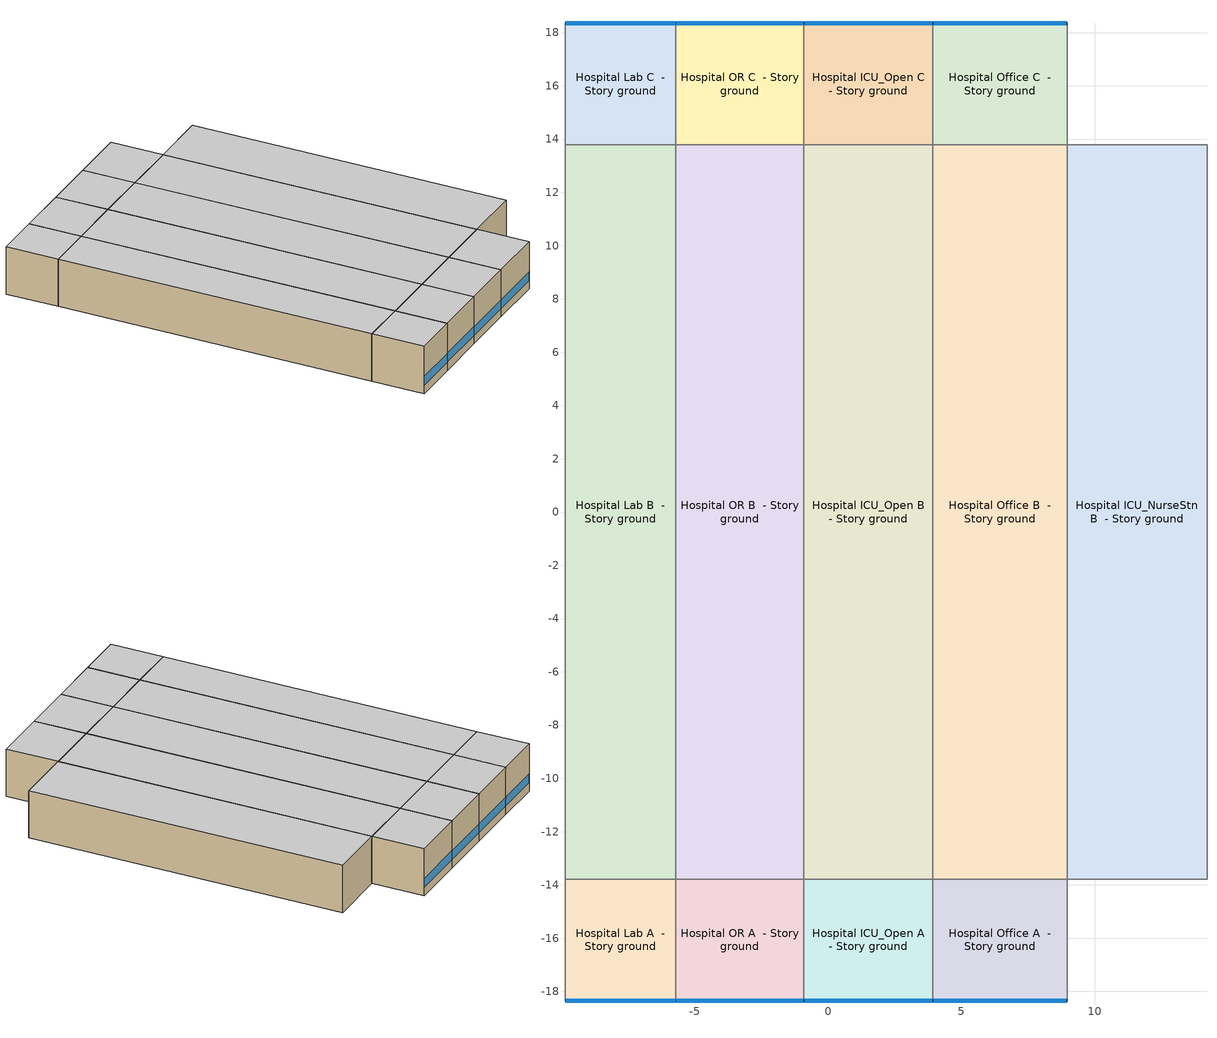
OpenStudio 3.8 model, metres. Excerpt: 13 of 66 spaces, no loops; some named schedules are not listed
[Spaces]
Hospital Lab A  - Story ground
 floor ground (Foundation F 1.26W/m*K Perim 4.16m Area 19.01m2): -9.88,-18.35 -9.88,-13.78 -5.72,-13.78 -5.72,-18.35 z0
 wall outside (Hospital Lab A  - Story ground Wall 3 c tbd): -9.88,-18.35 -5.72,-18.35 z0:4.27
 wall to Hospital Radiology A  - Story ground: -9.88,-13.78 -9.88,-18.35 z0:4.27
 wall to Hospital Lab B  - Story ground: -5.72,-13.78 -9.88,-13.78 z0:4.27
 wall to Hospital OR A  - Story ground: -5.72,-18.35 -5.72,-13.78 z0:4.27
 window (Window U-0.91 SHGC 0.68): -9.85,-18.35 -5.75,-18.35 z0.76:1.54
 ceiling adiabatic (Typical Interior Ceiling): -5.72,-18.35 -5.72,-13.78 -9.88,-13.78 -9.88,-18.35 z4.27
Hospital Lab B  - Story ground
 floor ground (Foundation F 1.26W/m*K Perim 0.0m Area 114.59m2): -9.88,-13.78 -9.88,13.78 -5.72,13.78 -5.72,-13.78 z0
 wall to Hospital Radiology B  - Story ground: -9.88,13.78 -9.88,-13.78 z0:4.27
 wall to Hospital Lab C  - Story ground: -5.72,13.78 -9.88,13.78 z0:4.27
 wall to Hospital OR B  - Story ground: -5.72,-13.78 -5.72,13.78 z0:4.27
 ceiling adiabatic (Typical Interior Ceiling): -5.72,-13.78 -5.72,13.78 -9.88,13.78 -9.88,-13.78 z4.27
Hospital Lab C  - Story ground
 floor ground (Foundation F 1.26W/m*K Perim 4.16m Area 19.01m2): -9.88,13.78 -9.88,18.35 -5.72,18.35 -5.72,13.78 z0
 wall outside (Hospital Lab C  - Story ground Wall 2 c tbd): -5.72,18.35 -9.88,18.35 z0:4.27
 wall to Hospital Radiology C  - Story ground: -9.88,18.35 -9.88,13.78 z0:4.27
 wall to Hospital OR C  - Story ground: -5.72,13.78 -5.72,18.35 z0:4.27
 window (Window U-0.91 SHGC 0.68): -5.75,18.35 -9.85,18.35 z0.76:1.54
 ceiling adiabatic (Typical Interior Ceiling): -5.72,13.78 -5.72,18.35 -9.88,18.35 -9.88,13.78 z4.27
Hospital OR A  - Story ground
 floor ground (Foundation F 1.26W/m*K Perim 4.81m Area 21.99m2): -5.72,-18.35 -5.72,-13.78 -0.91,-13.78 -0.91,-18.35 z0
 wall outside (Hospital OR A  - Story ground Wall 3 c tbd): -5.72,-18.35 -0.91,-18.35 z0:4.27
 wall to Hospital OR B  - Story ground: -0.91,-13.78 -5.72,-13.78 z0:4.27
 wall to Hospital ICU_Open A  - Story ground: -0.91,-18.35 -0.91,-13.78 z0:4.27
 window (Window U-0.91 SHGC 0.68): -5.7,-18.35 -0.94,-18.35 z0.76:1.54
 ceiling adiabatic (Typical Interior Ceiling): -0.91,-18.35 -0.91,-13.78 -5.72,-13.78 -5.72,-18.35 z4.27
Hospital OR B  - Story ground
 floor ground (Foundation F 1.26W/m*K Perim 0.0m Area 132.55m2): -5.72,-13.78 -5.72,13.78 -0.91,13.78 -0.91,-13.78 z0
 wall to Hospital OR C  - Story ground: -0.91,13.78 -5.72,13.78 z0:4.27
 wall to Hospital ICU_Open B  - Story ground: -0.91,-13.78 -0.91,13.78 z0:4.27
 ceiling adiabatic (Typical Interior Ceiling): -0.91,-13.78 -0.91,13.78 -5.72,13.78 -5.72,-13.78 z4.27
Hospital OR C  - Story ground
 floor ground (Foundation F 1.26W/m*K Perim 4.81m Area 21.99m2): -5.72,13.78 -5.72,18.35 -0.91,18.35 -0.91,13.78 z0
 wall outside (Hospital OR C  - Story ground Wall 2 c tbd): -0.91,18.35 -5.72,18.35 z0:4.27
 wall to Hospital ICU_Open C  - Story ground: -0.91,13.78 -0.91,18.35 z0:4.27
 window (Window U-0.91 SHGC 0.68): -0.94,18.35 -5.7,18.35 z0.76:1.54
 ceiling adiabatic (Typical Interior Ceiling): -0.91,13.78 -0.91,18.35 -5.72,18.35 -5.72,13.78 z4.27
Hospital ICU_Open A  - Story ground
 floor ground (Foundation F 1.26W/m*K Perim 4.84m Area 22.15m2): -0.91,-18.35 -0.91,-13.78 3.93,-13.78 3.93,-18.35 z0
 wall outside (Hospital ICU_Open A  - Story ground Wall 3 c tbd): -0.91,-18.35 3.93,-18.35 z0:4.27
 wall to Hospital ICU_Open B  - Story ground: 3.93,-13.78 -0.91,-13.78 z0:4.27
 wall to Hospital Office A  - Story ground: 3.93,-18.35 3.93,-13.78 z0:4.27
 window (Window U-0.91 SHGC 0.68): -0.89,-18.35 3.91,-18.35 z0.76:1.54
 ceiling adiabatic (Typical Interior Ceiling): 3.93,-18.35 3.93,-13.78 -0.91,-13.78 -0.91,-18.35 z4.27
Hospital ICU_Open B  - Story ground
 floor ground (Foundation F 1.26W/m*K Perim 0.0m Area 133.52m2): -0.91,-13.78 -0.91,13.78 3.93,13.78 3.93,-13.78 z0
 wall to Hospital ICU_Open C  - Story ground: 3.93,13.78 -0.91,13.78 z0:4.27
 wall to Hospital Office B  - Story ground: 3.93,-13.78 3.93,13.78 z0:4.27
 ceiling adiabatic (Typical Interior Ceiling): 3.93,-13.78 3.93,13.78 -0.91,13.78 -0.91,-13.78 z4.27
Hospital ICU_Open C  - Story ground
 floor ground (Foundation F 1.26W/m*K Perim 4.84m Area 22.15m2): -0.91,13.78 -0.91,18.35 3.93,18.35 3.93,13.78 z0
 wall outside (Hospital ICU_Open C  - Story ground Wall 2 c tbd): 3.93,18.35 -0.91,18.35 z0:4.27
 wall to Hospital Office C  - Story ground: 3.93,13.78 3.93,18.35 z0:4.27
 window (Window U-0.91 SHGC 0.68): 3.91,18.35 -0.89,18.35 z0.76:1.54
 ceiling adiabatic (Typical Interior Ceiling): 3.93,13.78 3.93,18.35 -0.91,18.35 -0.91,13.78 z4.27
Hospital Office A  - Story ground
 floor ground (Foundation F 1.26W/m*K Perim 5.04m Area 23.04m2): 3.93,-18.35 3.93,-13.78 8.97,-13.78 8.97,-18.35 z0
 wall outside (Hospital Office A  - Story ground Wall 3 c tbd): 3.93,-18.35 8.97,-18.35 z0:4.27
 wall to Hospital Office B  - Story ground: 8.97,-13.78 3.93,-13.78 z0:4.27
 wall to Hospital ICU_NurseStn A  - Story ground: 8.97,-18.35 8.97,-13.78 z0:4.27
 window (Window U-0.91 SHGC 0.68): 3.96,-18.35 8.95,-18.35 z0.76:1.54
 ceiling adiabatic (Typical Interior Ceiling): 8.97,-18.35 8.97,-13.78 3.93,-13.78 3.93,-18.35 z4.27
Hospital Office B  - Story ground
 floor ground (Foundation F 1.26W/m*K Perim 0.0m Area 138.86m2): 3.93,-13.78 3.93,13.78 8.97,13.78 8.97,-13.78 z0
 wall to Hospital Office C  - Story ground: 8.97,13.78 3.93,13.78 z0:4.27
 wall to Hospital ICU_NurseStn B  - Story ground: 8.97,-13.78 8.97,13.78 z0:4.27
 ceiling adiabatic (Typical Interior Ceiling): 8.97,-13.78 8.97,13.78 3.93,13.78 3.93,-13.78 z4.27
Hospital Office C  - Story ground
 floor ground (Foundation F 1.26W/m*K Perim 5.04m Area 23.04m2): 3.93,13.78 3.93,18.35 8.97,18.35 8.97,13.78 z0
 wall outside (Hospital Office C  - Story ground Wall 4 c tbd): 8.97,18.35 3.93,18.35 z0:4.27
 wall to Hospital ICU_NurseStn C  - Story ground: 8.97,13.78 8.97,18.35 z0:4.27
 window (Window U-0.91 SHGC 0.68): 8.95,18.35 3.96,18.35 z0.76:1.54
 ceiling adiabatic (Typical Interior Ceiling): 8.97,13.78 8.97,18.35 3.93,18.35 3.93,13.78 z4.27
Hospital ICU_NurseStn B  - Story ground
 floor ground (Foundation F 1.26W/m*K Perim 0.0m Area 144.69m2): 8.97,-13.78 8.97,13.78 14.22,13.78 14.22,-13.78 z0
 wall to Hospital ICU_NurseStn C  - Story ground: 14.22,13.78 8.97,13.78 z0:4.27
 wall to Hospital Dining B  - Story ground: 14.22,-13.78 14.22,13.78 z0:4.27
 wall to Hospital ICU_NurseStn A  - Story ground: 8.97,-13.78 14.22,-13.78 z0:4.27
 ceiling adiabatic (Typical Interior Ceiling): 14.22,-13.78 14.22,13.78 8.97,13.78 8.97,-13.78 z4.27
[Building]
ComStock DOE Ref Pre-1980|Hospital: North Axis {deg}=135; Default Construction Set=ComStock DOE Ref Pre-1980 - Hospital - ASHRAE 169-2013-3A; Default Schedule Set=Building Default Schedule Set; Standards Building Type=Hospital
[Site]
Hattiesburg Laurel_MS_USA: Latitude {deg}=31.47; Longitude {deg}=-89.34; Time Zone {hr}=-6; Elevation {m}=91; Terrain=City
[Site:WaterMainsTemperature]
Calculation Method=Correlation; Annual Average Outdoor Air Temperature {C}=18.6708; Maximum Difference In Monthly Average Outdoor Air Temperatures {deltaC}=21
[SizingPeriod:DesignDay] Barometric Pressure {Pa}=100237; Rain Indicator=No; Snow Indicator=No; Day of Month=21; Daylight Saving Time Indicator=No; Humidity Condition Type=Wetbulb; Dry-Bulb Temperature Range Modifier Type=DefaultMultipliers
Name | Maximum Dry-Bulb Temperature {C} | Daily Dry-Bulb Temperature Range {deltaC} | Wind Speed {m/s} | Wind Direction {deg} | Month | Day Type | Wetbulb or DewPoint at Maximum Dry-Bulb {C} | Solar Model Indicator | ASHRAE Clear Sky Optical Depth for Beam Irradiance | ASHRAE Clear Sky Optical Depth for Diffuse Irradiance | Sky Clearness
Hattiesburg Laurel Ann Clg .4% Condns DB=>MWB 1 | 35.9 | 11 | 2.2 | 20 | 7 | SummerDesignDay | 24.3 | ASHRAETau | 0.452 | 2.206
Hattiesburg Laurel Ann Clg .4% Condns WB=>MDB 1 | 32.1 | 11 | 2.2 | 20 | 7 | SummerDesignDay | 25.8 | ASHRAETau | 0.452 | 2.206
Hattiesburg Laurel Ann Htg 99.6% Condns DB 1 | -3.8 | 0 | 1.6 | 330 | 1 | WinterDesignDay | -3.8 | ASHRAEClearSky |  |  | 0
Hattiesburg Laurel August .4% Condns DB=>MCWB 1 | 37.5 | 11.2 | 2.2 | 20 | 8 | SummerDesignDay | 24.2 | ASHRAETau | 0.424 | 2.319
[ClimateZones]
Climate Zone Institution Name 1=ASHRAE; Climate Zone Document Name 1=ANSI/ASHRAE Standard 169; Climate Zone Document Year 1=2006; Climate Zone Value 1=ASHRAE 169-2013-3A
[Site:GroundTemperature:FCfactorMethod]
January Ground Temperature {C}=20.71; February Ground Temperature {C}=11.31; March Ground Temperature {C}=10.49; April Ground Temperature {C}=5.84; May Ground Temperature {C}=16.07; June Ground Temperature {C}=14.69; July Ground Temperature {C}=16.35; August Ground Temperature {C}=23.89; September Ground Temperature {C}=26.43; October Ground Temperature {C}=26.84; November Ground Temperature {C}=25.9; December Ground Temperature {C}=25.53
[Construction:FfactorGroundFloor] F-Factor {W/m-K}=1.26344
Name | Area {m2} | PerimeterExposed {m}
Foundation F 1.26W/m*K Perim 0.0m Area 114.59m2 | 114.585 | 0
Foundation F 1.26W/m*K Perim 4.16m Area 19.01m2 | 19.0097 | 4.15786
Foundation F 1.26W/m*K Perim 0.0m Area 133.52m2 | 133.521 | 0
Foundation F 1.26W/m*K Perim 0.0m Area 132.55m2 | 132.55 | 0
Foundation F 1.26W/m*K Perim 4.81m Area 21.99m2 | 21.9901 | 4.80972
Foundation F 1.26W/m*K Perim 4.84m Area 22.15m2 | 22.1512 | 4.84496
Foundation F 1.26W/m*K Perim 5.04m Area 23.04m2 | 23.0372 | 5.03876
Foundation F 1.26W/m*K Perim 0.0m Area 138.86m2 | 138.862 | 0
Foundation F 1.26W/m*K Perim 0.0m Area 144.69m2 | 144.688 | 0
[DefaultConstructionSet]
ComStock DOE Ref Pre-1980 - Hospital - ASHRAE 169-2013-3A: Default Exterior Surface Constructions=Default Surface Constructions 1; Default Interior Surface Constructions=Default Surface Constructions 2; Default Ground Contact Surface Constructions=Default Surface Constructions 3; Default Exterior SubSurface Constructions=Default Sub Surface Constructions 1; Default Interior SubSurface Constructions=Default Sub Surface Constructions 2; Interior Partition Construction=Typical Interior Partition
[DefaultSurfaceConstructions]
Name | Floor Construction | Wall Construction | Roof Ceiling Construction
Default Surface Constructions 1 | Typical Insulated Exterior Mass Floor | Typical Insulated Wood Framed Exterior Wall R-4.44 | Typical IEAD Roof R-10.0
Default Surface Constructions 2 | Typical Interior Floor | Typical Interior Wall | Typical Interior Ceiling
Default Surface Constructions 3 | Typical Insulated Carpeted 6in Slab Floor | Typical Insulated Basement Mass Wall
[Construction]
Typical Insulated Exterior Mass Floor: 4 in. Normalweight Concrete Floor, Typical Carpet Pad
Typical IEAD Roof R-10.0: Roof Membrane, Typical Insulation R-8.88, Metal Roof Surface
Typical Interior Floor: 100mm Normalweight concrete floor, CP02 CARPET PAD
Typical Interior Wall: G01 13mm gypsum board, G01 13mm gypsum board
Typical Interior Ceiling: CP02 CARPET PAD, 100mm Normalweight concrete floor
Typical Insulated Carpeted 6in Slab Floor: 6 in. Normalweight Concrete Floor, Typical Carpet Pad
Typical Insulated Basement Mass Wall: 8 in. Concrete Block Basement Wall
U 1.22 SHGC 0.54 Simple Glazing: U 1.22 SHGC 0.54 Simple Glazing
Typical Insulated Metal Door: F08 Metal surface, Typical Insulation R-2.27
U 0.88 SHGC 0.16 Sgl Ref-A-L Clr 6mm: REF A CLEAR LO 6MM
Typical Overhead Door: Typical Insulation R-2.27
Typical Interior Window: Clear 3mm
Typical Interior Door; Typical Interior Partition: G05 25mm wood
Typical Insulated Wood Framed Exterior Wall R-4.44: 25mm Stucco, 5/8 in. Gypsum Board, Typical Insulation R-2.27, 5/8 in. Gypsum Board
InteriorFurnishings: Std Wood 6inch
Window U-0.91 SHGC 0.68: Simple Glazing Single - No LowE - Clear - Wood
Hospital ICU_Open A  - Story ground Wall 3 c tbd: 25mm Stucco, 5/8 in. Gypsum Board, Hospital ICU_Open A  - Story ground Wall 3 m tbd, 5/8 in. Gypsum Board
Hospital ICU_Open C  - Story ground Wall 2 c tbd: 25mm Stucco, 5/8 in. Gypsum Board, Hospital ICU_Open C  - Story ground Wall 2 m tbd, 5/8 in. Gypsum Board
Hospital Lab A  - Story ground Wall 3 c tbd: 25mm Stucco, 5/8 in. Gypsum Board, Hospital Lab A  - Story ground Wall 3 m tbd, 5/8 in. Gypsum Board
Hospital Lab C  - Story ground Wall 2 c tbd: 25mm Stucco, 5/8 in. Gypsum Board, Hospital Lab C  - Story ground Wall 2 m tbd, 5/8 in. Gypsum Board
Hospital OR A  - Story ground Wall 3 c tbd: 25mm Stucco, 5/8 in. Gypsum Board, Hospital OR A  - Story ground Wall 3 m tbd, 5/8 in. Gypsum Board
Hospital OR C  - Story ground Wall 2 c tbd: 25mm Stucco, 5/8 in. Gypsum Board, Hospital OR C  - Story ground Wall 2 m tbd, 5/8 in. Gypsum Board
Hospital Office A  - Story ground Wall 3 c tbd: 25mm Stucco, 5/8 in. Gypsum Board, Hospital Office A  - Story ground Wall 3 m tbd, 5/8 in. Gypsum Board
Hospital Office C  - Story ground Wall 4 c tbd: 25mm Stucco, 5/8 in. Gypsum Board, Hospital Office C  - Story ground Wall 4 m tbd, 5/8 in. Gypsum Board
[Material] Thermal Absorptance=0.9
Name | Roughness | Thickness {m} | Conductivity {W/m-K} | Density {kg/m3} | Specific Heat {J/kg-K} | Solar Absorptance | Visible Absorptance
4 in. Normalweight Concrete Floor | MediumRough | 0.1016 | 2.31 | 2322 | 832 | 0.7 | 0.7
Roof Membrane | VeryRough | 0.0095 | 0.16 | 1121.29 | 1460 | 0.7 | 0.7
Metal Roof Surface; F08 Metal surface | Smooth | 0.0008 | 45.28 | 7824 | 500 | 0.7 | 0.7
100mm Normalweight concrete floor | MediumRough | 0.1016 | 2.31045 | 2322 | 832.557 | 0.7 | 0.7
G01 13mm gypsum board | Smooth | 0.0127 | 0.160031 | 800.001 | 1090.73 | 0.7 | 0.5
6 in. Normalweight Concrete Floor | MediumRough | 0.1524 | 2.31 | 2322 | 832 | 0.7 | 0.7
8 in. Concrete Block Basement Wall | MediumRough | 0.2032 | 1.326 | 1842 | 912 | 0.7 | 0.7
G05 25mm wood | MediumSmooth | 0.0254 | 0.15 | 608 | 1630 | 0.5 | 0.5
25mm Stucco | Smooth | 0.0254 | 0.72 | 1856 | 840 | 0.7 | 0.7
5/8 in. Gypsum Board | MediumSmooth | 0.0159 | 0.16 | 800 | 1090 | 0.7 | 0.7
Std Wood 6inch | MediumSmooth | 0.15 | 0.12 | 540 | 1210 | 0.7 | 0.7
[Material:NoMass] Roughness=Smooth; Thermal Absorptance=0.9; Solar Absorptance=0.7
Name | Thermal Resistance {m2-K/W} | Visible Absorptance
Typical Carpet Pad; CP02 CARPET PAD | 0.21648 | 0.8
Typical Insulation R-8.88 | 1.56434 | 0.7
Typical Insulation R-2.27 | 0.39899 | 0.7
Hospital ICU_Open A  - Story ground Wall 3 m tbd; Hospital ICU_Open C  - Story ground Wall 2 m tbd | 0.362273 | 0.7
Hospital Lab A  - Story ground Wall 3 m tbd; Hospital Lab C  - Story ground Wall 2 m tbd | 0.361785 | 0.7
Hospital OR A  - Story ground Wall 3 m tbd; Hospital OR C  - Story ground Wall 2 m tbd | 0.362251 | 0.7
Hospital Office A  - Story ground Wall 3 m tbd; Hospital Office C  - Story ground Wall 4 m tbd | 0.362386 | 0.7
[DefaultSubSurfaceConstructions]
Name | Fixed Window Construction | Operable Window Construction | Door Construction | Glass Door Construction | Overhead Door Construction | Tubular Daylight Dome Construction | Tubular Daylight Diffuser Construction
Default Sub Surface Constructions 1 | U 1.22 SHGC 0.54 Simple Glazing | U 1.22 SHGC 0.54 Simple Glazing | Typical Insulated Metal Door | U 0.88 SHGC 0.16 Sgl Ref-A-L Clr 6mm | Typical Overhead Door | Typical Interior Window | Typical Interior Window
Default Sub Surface Constructions 2 | Typical Interior Window | Typical Interior Window | Typical Interior Door
[WindowMaterial:SimpleGlazingSystem]
Name | U-Factor {W/m2-K} | Solar Heat Gain Coefficient | Visible Transmittance
U 1.22 SHGC 0.54 Simple Glazing | 6.92748 | 0.54 | 0.81
Simple Glazing Single - No LowE - Clear - Wood | 5.16722 | 0.683 | 0.723
[WindowMaterial:Glazing] Optical Data Type=SpectralAverage; Infrared Transmittance at Normal Incidence=0; Front Side Infrared Hemispherical Emissivity=0.84; Conductivity {W/m-K}=0.9; Dirt Correction Factor for Solar and Visible Transmittance=1; Solar Diffusing=No
Name | Thickness {m} | Solar Transmittance at Normal Incidence | Front Side Solar Reflectance at Normal Incidence | Back Side Solar Reflectance at Normal Incidence | Visible Transmittance at Normal Incidence | Front Side Visible Reflectance at Normal Incidence | Back Side Visible Reflectance at Normal Incidence | Back Side Infrared Hemispherical Emissivity
REF A CLEAR LO 6MM | 0.006 | 0.066 | 0.341 | 0.493 | 0.08 | 0.41 | 0.37 | 0.4
Clear 3mm | 0.003 | 0.837 | 0.075 | 0.075 | 0.898 | 0.081 | 0.081 | 0.84
[SpaceType] Standards Building Type=Hospital
Name | Default Schedule Set | Design Specification Outdoor Air Object | Standards Space Type
Hospital Lab - ComStock DOE Ref Pre-1980 | Hospital Lab Schedule Set | Hospital Lab Ventilation | Lab
Hospital OR - ComStock DOE Ref Pre-1980 | Hospital OR Schedule Set | Hospital OR Ventilation | OR
Hospital ICU_Open - ComStock DOE Ref Pre-1980 | Hospital ICU_Open Schedule Set | Hospital ICU_Open Ventilation | ICU_Open
Hospital Office - ComStock DOE Ref Pre-1980 | Hospital Office Schedule Set | Hospital Office Ventilation | Office
Hospital ICU_NurseStn - ComStock DOE Ref Pre-1980 | Hospital ICU_NurseStn Schedule Set | Hospital ICU_NurseStn Ventilation | ICU_NurseStn
[BuildingStory]
Story ground: Nominal Z Coordinate {m}=0; Nominal Floor to Floor Height {m}=4.2672
[Space] Building Story=Story ground
Name | Space Type | Thermal Zone
Hospital Lab A  - Story ground | Hospital Lab - ComStock DOE Ref Pre-1980 | Zone Hospital Lab A  - Story ground
Hospital Lab B  - Story ground | Hospital Lab - ComStock DOE Ref Pre-1980 | Zone Hospital Lab B  - Story ground
Hospital Lab C  - Story ground | Hospital Lab - ComStock DOE Ref Pre-1980 | Zone Hospital Lab C  - Story ground
Hospital OR A  - Story ground | Hospital OR - ComStock DOE Ref Pre-1980 | Zone Hospital OR A  - Story ground
Hospital OR B  - Story ground | Hospital OR - ComStock DOE Ref Pre-1980 | Zone Hospital OR B  - Story ground
Hospital OR C  - Story ground | Hospital OR - ComStock DOE Ref Pre-1980 | Zone Hospital OR C  - Story ground
Hospital ICU_Open A  - Story ground | Hospital ICU_Open - ComStock DOE Ref Pre-1980 | Zone Hospital ICU_Open A  - Story ground
Hospital ICU_Open B  - Story ground | Hospital ICU_Open - ComStock DOE Ref Pre-1980 | Zone Hospital ICU_Open B  - Story ground
Hospital ICU_Open C  - Story ground | Hospital ICU_Open - ComStock DOE Ref Pre-1980 | Zone Hospital ICU_Open C  - Story ground
Hospital Office A  - Story ground | Hospital Office - ComStock DOE Ref Pre-1980 | Zone Hospital Office A  - Story ground
Hospital Office B  - Story ground | Hospital Office - ComStock DOE Ref Pre-1980 | Zone Hospital Office B  - Story ground
Hospital Office C  - Story ground | Hospital Office - ComStock DOE Ref Pre-1980 | Zone Hospital Office C  - Story ground
Hospital ICU_NurseStn B  - Story ground | Hospital ICU_NurseStn - ComStock DOE Ref Pre-1980 | Zone Hospital ICU_NurseStn B  - Story ground
[ThermalZone] Multiplier=1; Use Ideal Air Loads=No
Name | Thermostat
Zone Hospital Lab A  - Story ground | Hospital Lab - ComStock DOE Ref Pre-1980 Thermostat
Zone Hospital Lab B  - Story ground | Hospital Lab - ComStock DOE Ref Pre-1980 Thermostat 1
Zone Hospital Lab C  - Story ground | Hospital Lab - ComStock DOE Ref Pre-1980 Thermostat 2
Zone Hospital OR A  - Story ground | Hospital OR - ComStock DOE Ref Pre-1980 Thermostat
Zone Hospital OR B  - Story ground | Hospital OR - ComStock DOE Ref Pre-1980 Thermostat 1
Zone Hospital OR C  - Story ground | Hospital OR - ComStock DOE Ref Pre-1980 Thermostat 2
Zone Hospital ICU_Open A  - Story ground | Hospital ICU_Open - ComStock DOE Ref Pre-1980 Thermostat
Zone Hospital ICU_Open B  - Story ground | Hospital ICU_Open - ComStock DOE Ref Pre-1980 Thermostat 1
Zone Hospital ICU_Open C  - Story ground | Hospital ICU_Open - ComStock DOE Ref Pre-1980 Thermostat 2
Zone Hospital Office A  - Story ground | Hospital Office - ComStock DOE Ref Pre-1980 Thermostat
Zone Hospital Office B  - Story ground | Hospital Office - ComStock DOE Ref Pre-1980 Thermostat 1
Zone Hospital Office C  - Story ground | Hospital Office - ComStock DOE Ref Pre-1980 Thermostat 2
Zone Hospital ICU_NurseStn B  - Story ground | Hospital ICU_NurseStn - ComStock DOE Ref Pre-1980 Thermostat 1
[People:Definition] Number of People Calculation Method=People/Area; Fraction Radiant=0.3
Name | People per Space Floor Area {person/m2}
Hospital ICU_NurseStn People Definition; Hospital Lab People Definition; Hospital OR People Definition | 0.0538196
Hospital ICU_Open People Definition | 0.215278
Hospital Office People Definition | 0.0752397
[People] Work Efficiency Schedule=Work Efficiency Schedule; Clothing Insulation Schedule=Clothing Schedule; Air Velocity Schedule=Air Velocity Schedule; Multiplier=1
Name | People Definition | Space or SpaceType
Hospital ICU_NurseStn People | Hospital ICU_NurseStn People Definition | Hospital ICU_NurseStn - ComStock DOE Ref Pre-1980
Hospital ICU_Open People | Hospital ICU_Open People Definition | Hospital ICU_Open - ComStock DOE Ref Pre-1980
Hospital Lab People | Hospital Lab People Definition | Hospital Lab - ComStock DOE Ref Pre-1980
Hospital Office People | Hospital Office People Definition | Hospital Office - ComStock DOE Ref Pre-1980
Hospital OR People | Hospital OR People Definition | Hospital OR - ComStock DOE Ref Pre-1980
[Lights:Definition] Design Level Calculation Method=Watts/Area; Fraction Visible=0.2; Return Air Fraction=0
Name | Watts per Space Floor Area {W/m2} | Fraction Radiant
Hospital Lab - ComStock DOE Ref Pre-1980 General Lights Definition | 6.86292 | 0.365
Hospital Lab - ComStock DOE Ref Pre-1980 Task Lights Definition | 1.51289 | 0.165
Hospital Office - ComStock DOE Ref Pre-1980 General Lights Definition | 5.47105 | 0.365
Hospital OR - ComStock DOE Ref Pre-1980 General Lights Definition | 14.3763 | 0.365
Hospital ICU_Open - ComStock DOE Ref Pre-1980 General Lights Definition | 6.19675 | 0.365
Hospital ICU_Open - ComStock DOE Ref Pre-1980 Wall Wash Lights Definition | 1.61679 | 0.165
Hospital ICU_NurseStn - ComStock DOE Ref Pre-1980 General Lights Definition | 4.15206 | 0.365
Hospital ICU_NurseStn - ComStock DOE Ref Pre-1980 Task Lights Definition | 1.16653 | 0.165
[DesignSpecification:OutdoorAir] Outdoor Air Method=Sum
Name | Outdoor Air Flow per Person {m3/s-person} | Outdoor Air Flow per Floor Area {m3/s-m2}
Hospital ICU_NurseStn Ventilation; Hospital Office Ventilation | 0.00943895
Hospital ICU_Open Ventilation |  | 0.0023876
Hospital Lab Ventilation |  | 0.007112
Hospital OR Ventilation |  | 0.003556
[DefaultScheduleSet]
Name | Number of People Schedule | People Activity Level Schedule | Lighting Schedule | Electric Equipment Schedule | Infiltration Schedule | Hours of Operation Schedule
Hospital ICU_NurseStn Schedule Set | Hospital Critical Occ | Hospital Activity | Hospital Admin Light | Hospital Critical Equip | Hospital Infil Quarter On
Hospital ICU_Open Schedule Set | Hospital Critical Occ | Hospital Activity | Hospital Critical Light | Hospital Admin Equipment | Hospital Infil Quarter On
Hospital Lab Schedule Set; Hospital Office Schedule Set | Hospital Bldg Occ | Hospital Activity | Hospital Admin Light | Hospital Admin Equipment | Hospital Infil Quarter On
Hospital OR Schedule Set | Hospital Critical Occ | Hospital Activity | Hospital Critical Light | Hospital Critical Equip | Hospital Infil Quarter On
Building Default Schedule Set |  |  |  |  |  | Building Hours of Operation NonResidential
[ElectricEquipment:Definition] Design Level Calculation Method=Watts/Area; Fraction Latent=0; Fraction Radiant=0.5; Fraction Lost=0
Name | Watts per Space Floor Area {W/m2}
Hospital ICU_NurseStn Elec Equip Definition | 21.5278
Hospital ICU_Open Elec Equip Definition | 32.2917
Hospital Lab Elec Equip Definition; Hospital OR Elec Equip Definition | 43.0556
Hospital Office Elec Equip Definition | 10.7639
[ElectricEquipment]
Name | Electric Equipment Definition | Space or SpaceType
Hospital ICU_NurseStn Elec Equip | Hospital ICU_NurseStn Elec Equip Definition | Hospital ICU_NurseStn - ComStock DOE Ref Pre-1980
Hospital ICU_Open Elec Equip | Hospital ICU_Open Elec Equip Definition | Hospital ICU_Open - ComStock DOE Ref Pre-1980
Hospital Lab Elec Equip | Hospital Lab Elec Equip Definition | Hospital Lab - ComStock DOE Ref Pre-1980
Hospital Office Elec Equip | Hospital Office Elec Equip Definition | Hospital Office - ComStock DOE Ref Pre-1980
Hospital OR Elec Equip | Hospital OR Elec Equip Definition | Hospital OR - ComStock DOE Ref Pre-1980
[Exterior:Lights:Definition]
Name | Design Level {W}
Parking Areas and Drives Def (W/ft^2) | 0.0276385
Building Facades Def (W/ft^2) | 0.15
Main Entries Def (W/ft) | 30
Other Doors Def (W/ft) | 20
Emergency Canopies Def (W/ft^2) | 0.5
[Exterior:Lights] Schedule=Always On Discrete; Control Option=AstronomicalClock
Name | Exterior Lights Definition | Multiplier
Parking Areas and Drives | Parking Areas and Drives Def (W/ft^2) | 34981.7
Building Facades | Building Facades Def (W/ft^2) | 10114.9
Main Entries | Main Entries Def (W/ft) | 46.4
Other Doors | Other Doors Def (W/ft) | 44.08
Emergency Canopies | Emergency Canopies Def (W/ft^2) | 720
[ThermostatSetpoint:DualSetpoint]
Name | Heating Setpoint Temperature Schedule | Cooling Setpoint Temperature Schedule
Hospital ICU_NurseStn - ComStock DOE Ref Pre-1980 Thermostat 1; Hospital ICU_Open - ComStock DOE Ref Pre-1980 Thermostat; Hospital ICU_Open - ComStock DOE Ref Pre-1980 Thermostat 1; Hospital ICU_Open - ComStock DOE Ref Pre-1980 Thermostat 2 | Hospital Critical HtgSetp | Hospital Critical HtgSetp
Hospital Lab - ComStock DOE Ref Pre-1980 Thermostat; Hospital Lab - ComStock DOE Ref Pre-1980 Thermostat 1; Hospital Lab - ComStock DOE Ref Pre-1980 Thermostat 2; Hospital Office - ComStock DOE Ref Pre-1980 Thermostat; Hospital Office - ComStock DOE Ref Pre-1980 Thermostat 1; Hospital Office - ComStock DOE Ref Pre-1980 Thermostat 2 | Hospital Bldg HtgSetp | Hospital Bldg ClgSetp
Hospital OR - ComStock DOE Ref Pre-1980 Thermostat; Hospital OR - ComStock DOE Ref Pre-1980 Thermostat 1; Hospital OR - ComStock DOE Ref Pre-1980 Thermostat 2 | Hospital Critical HtgSetp | Hospital Critical ClgSetp
[InternalMass:Definition]
Internal Mass Definition 1: Construction=InteriorFurnishings; Design Level Calculation Method=SurfaceArea/Area; Surface Area per Space Floor Area=2
[InternalMass] Internal Mass Definition=Internal Mass Definition 1; Multiplier=1
Name | Space or SpaceType
Hospital Lab B  - Story ground Mass | Hospital Lab B  - Story ground
Hospital Lab A  - Story ground Mass | Hospital Lab A  - Story ground
Hospital ICU_Open B  - Story ground Mass | Hospital ICU_Open B  - Story ground
Hospital OR B  - Story ground Mass | Hospital OR B  - Story ground
Hospital OR A  - Story ground Mass | Hospital OR A  - Story ground
Hospital Lab C  - Story ground Mass | Hospital Lab C  - Story ground
Hospital OR C  - Story ground Mass | Hospital OR C  - Story ground
Hospital ICU_Open A  - Story ground Mass | Hospital ICU_Open A  - Story ground
Hospital ICU_Open C  - Story ground Mass | Hospital ICU_Open C  - Story ground
Hospital Office A  - Story ground Mass | Hospital Office A  - Story ground
Hospital Office C  - Story ground Mass | Hospital Office C  - Story ground
Hospital Office B  - Story ground Mass | Hospital Office B  - Story ground
Hospital ICU_NurseStn B  - Story ground Mass | Hospital ICU_NurseStn B  - Story ground
[Lights] Fraction Replaceable=1
Name | Lights Definition | Space or SpaceType
Hospital Lab - ComStock DOE Ref Pre-1980 General Lighting | Hospital Lab - ComStock DOE Ref Pre-1980 General Lights Definition | Hospital Lab - ComStock DOE Ref Pre-1980
Hospital Lab - ComStock DOE Ref Pre-1980 Task Lighting | Hospital Lab - ComStock DOE Ref Pre-1980 Task Lights Definition | Hospital Lab - ComStock DOE Ref Pre-1980
Hospital Office - ComStock DOE Ref Pre-1980 General Lighting | Hospital Office - ComStock DOE Ref Pre-1980 General Lights Definition | Hospital Office - ComStock DOE Ref Pre-1980
Hospital OR - ComStock DOE Ref Pre-1980 General Lighting | Hospital OR - ComStock DOE Ref Pre-1980 General Lights Definition | Hospital OR - ComStock DOE Ref Pre-1980
Hospital ICU_Open - ComStock DOE Ref Pre-1980 General Lighting | Hospital ICU_Open - ComStock DOE Ref Pre-1980 General Lights Definition | Hospital ICU_Open - ComStock DOE Ref Pre-1980
Hospital ICU_Open - ComStock DOE Ref Pre-1980 Wall Wash Lighting | Hospital ICU_Open - ComStock DOE Ref Pre-1980 Wall Wash Lights Definition | Hospital ICU_Open - ComStock DOE Ref Pre-1980
Hospital ICU_NurseStn - ComStock DOE Ref Pre-1980 General Lighting | Hospital ICU_NurseStn - ComStock DOE Ref Pre-1980 General Lights Definition | Hospital ICU_NurseStn - ComStock DOE Ref Pre-1980
Hospital ICU_NurseStn - ComStock DOE Ref Pre-1980 Task Lighting | Hospital ICU_NurseStn - ComStock DOE Ref Pre-1980 Task Lights Definition | Hospital ICU_NurseStn - ComStock DOE Ref Pre-1980
[SpaceInfiltration:DesignFlowRate] Design Flow Rate Calculation Method=Flow/ExteriorArea; Flow per Exterior Surface Area {m3/s-m2}=0.00123985; Constant Term Coefficient=0.061; Temperature Term Coefficient=0.0021; Velocity Term Coefficient=0; Velocity Squared Term Coefficient=0.0098
Name | Space or SpaceType | Schedule
Hospital Lab A  - Story ground HVAC On Infiltration | Hospital Lab A  - Story ground | Infiltration HVAC On Schedule
Hospital Lab A  - Story ground HVAC Off Infiltration | Hospital Lab A  - Story ground | Infiltration HVAC Off Schedule
Hospital OR A  - Story ground HVAC On Infiltration | Hospital OR A  - Story ground | Infiltration HVAC On Schedule
Hospital OR A  - Story ground HVAC Off Infiltration | Hospital OR A  - Story ground | Infiltration HVAC Off Schedule
Hospital Lab C  - Story ground HVAC On Infiltration | Hospital Lab C  - Story ground | Infiltration HVAC On Schedule
Hospital Lab C  - Story ground HVAC Off Infiltration | Hospital Lab C  - Story ground | Infiltration HVAC Off Schedule
Hospital OR C  - Story ground HVAC On Infiltration | Hospital OR C  - Story ground | Infiltration HVAC On Schedule
Hospital OR C  - Story ground HVAC Off Infiltration | Hospital OR C  - Story ground | Infiltration HVAC Off Schedule
Hospital ICU_Open A  - Story ground HVAC On Infiltration | Hospital ICU_Open A  - Story ground | Infiltration HVAC On Schedule
Hospital ICU_Open A  - Story ground HVAC Off Infiltration | Hospital ICU_Open A  - Story ground | Infiltration HVAC Off Schedule
Hospital ICU_Open C  - Story ground HVAC On Infiltration | Hospital ICU_Open C  - Story ground | Infiltration HVAC On Schedule
Hospital ICU_Open C  - Story ground HVAC Off Infiltration | Hospital ICU_Open C  - Story ground | Infiltration HVAC Off Schedule
Hospital Office A  - Story ground HVAC On Infiltration | Hospital Office A  - Story ground | Infiltration HVAC On Schedule
Hospital Office A  - Story ground HVAC Off Infiltration | Hospital Office A  - Story ground | Infiltration HVAC Off Schedule
Hospital Office C  - Story ground HVAC On Infiltration | Hospital Office C  - Story ground | Infiltration HVAC On Schedule
Hospital Office C  - Story ground HVAC Off Infiltration | Hospital Office C  - Story ground | Infiltration HVAC Off Schedule
[Schedule:Ruleset]
Name | Default Day Schedule | Summer Design Day Schedule | Winter Design Day Schedule
Clothing Schedule | Clothing Schedule Default Winter Clothes
Air Velocity Schedule | Air Velocity Schedule Default
Work Efficiency Schedule | Work Efficiency Schedule Default
Hospital Critical Occ | Hospital Critical Occ Default | Hospital Critical Occ Summer Design Day | Hospital Critical Occ Winter Design Day
Hospital Activity | Hospital Activity Default | Hospital Activity Summer Design Day | Hospital Activity Winter Design Day
Hospital Admin Light | Hospital Admin Light Default | Hospital Admin Light Summer Design Day | Hospital Admin Light Winter Design Day
Hospital Admin Equipment | Hospital Admin Equipment Default | Hospital Admin Equipment Summer Design Day | Hospital Admin Equipment Winter Design Day
Hospital Infil Quarter On | Hospital Infil Quarter On Default | Hospital Infil Quarter On Summer Design Day | Hospital Infil Quarter On Winter Design Day
Hospital Critical Light | Hospital Critical Light Default | Hospital Critical Light Summer Design Day | Hospital Critical Light Winter Design Day
Hospital Critical Equip | Hospital Critical Equip Default | Hospital Critical Equip Summer Design Day | Hospital Critical Equip Winter Design Day
Hospital Bldg Occ | Hospital Bldg Occ Default | Hospital Bldg Occ Summer Design Day | Hospital Bldg Occ Winter Design Day
Hospital Bldg HtgSetp | Hospital Bldg HtgSetp Default | Hospital Bldg HtgSetp Summer Design Day | Hospital Bldg HtgSetp Winter Design Day
Hospital Bldg ClgSetp | Hospital Bldg ClgSetp Default | Hospital Bldg ClgSetp Summer Design Day | Hospital Bldg ClgSetp Winter Design Day
Hospital Critical HtgSetp | Hospital Critical HtgSetp Default | Hospital Critical HtgSetp Summer Design Day | Hospital Critical HtgSetp Winter Design Day
Hospital Critical ClgSetp | Hospital Critical ClgSetp Default | Hospital Critical ClgSetp Summer Design Day | Hospital Critical ClgSetp Winter Design Day
Building Hours of Operation NonResidential | Building Hours of Operation NonResidential Default | Building Hours of Operation NonResidential Summer Design Day | Building Hours of Operation NonResidential Winter Design Day
Infiltration HVAC On Schedule | 54 Zone VAV Occ Sch Default 1 | 54 Zone VAV Occ Sch Summer Design Day 1 | 54 Zone VAV Occ Sch Winter Design Day 1
Infiltration HVAC Off Schedule | Infiltration HVAC Off Schedule Default Day Schedule | Infiltration HVAC Off Schedule Summer Design Day Schedule 1 | Infiltration HVAC Off Schedule Winter Design Day Schedule 1
[Schedule:Day]
Clothing Schedule Default Winter Clothes; Building Hours of Operation NonResidential Winter Design Day; Building Hours of Operation NonResidential Summer Design Day; 54 Zone VAV Occ Sch Default 1; 54 Zone VAV Occ Sch Summer Design Day 1; 54 Zone VAV Occ Sch Winter Design Day 1; Schedule Day 57; Schedule Day 58: 24, 0, 1
Clothing Schedule Summer Clothes: 24, 0, 0.5
Air Velocity Schedule Default: 24, 0, 0.2
Work Efficiency Schedule Default; Infiltration HVAC Off Schedule Default Day Schedule; Infiltration HVAC Off Schedule Summer Design Day Schedule 1; Infiltration HVAC Off Schedule Winter Design Day Schedule 1; Infiltration HVAC Off Schedule Schedule Day 0 1; Infiltration HVAC Off Schedule Schedule Day 2: 24, 0, 0
Hospital Critical Occ Default: No, 5, 45, 0.4, 6, 0, 0.43125, 6, 15, 0.4625, 6, 30, 0.49375, 6, 45, 0.525, 7, 0, 0.55625, 7, 15, 0.5875, 7, 30, 0.61875, 7, 45, 0.65, 8, 0, 0.68125, 8, 15, 0.7125, 8, 30, 0.74375, 8, 45, 0.775, 9, 0, 0.80625, 9, 15, 0.8375, 9, 30, 0.86875, 9, 45, 0.9, 14, 0, 0.9, 14, 45, 0.65, 15, 0, 0.61875, 15, 15, 0.5875, 15, 30, 0.55625, 15, 45, 0.525, 16, 0, 0.49375, 16, 15, 0.4625, 16, 30, 0.43125, 16, 45, 0.4, 24, 0, 0.4
Hospital Critical Occ Winter Design Day; Hospital Critical Occ Summer Design Day: No, 4, 0, 0.4, 6, 0, 0.65, 18, 0, 0.9, 22, 0, 0.65, 24, 0, 0.4
Hospital Activity Default: No, 17, 45, 120, 24, 0, 120
Hospital Activity Winter Design Day; Hospital Activity Summer Design Day: No, 24, 0, 120
Hospital Admin Light Default; Hospital Admin Light Default|WntrDsn|SmrDsn|Sun|Sat Day: No, 5, 45, 0.1, 6, 0, 0.125, 6, 15, 0.15, 6, 30, 0.175, 6, 45, 0.2, 7, 0, 0.225, 7, 15, 0.25, 7, 30, 0.275, 7, 45, 0.3, 8, 15, 0.3, 8, 30, 0.375, 8, 45, 0.45, 9, 0, 0.525, 9, 15, 0.6, 9, 30, 0.675, 9, 45, 0.75, 10, 0, 0.825, 10, 15, 0.9, 14, 30, 0.9, 14, 45, 0.54, 15, 0, 0.48, 15, 15, 0.42, 15, 30, 0.36, 15, 45, 0.3, 16, 15, 0.3, 16, 30, 0.25, 16, 45, 0.2, 17, 0, 0.15, 17, 15, 0.1, 24, 0, 0.1
Hospital Admin Light Winter Design Day; Hospital Admin Light Summer Design Day: No, 4, 0, 0.1, 6, 0, 0.3, 7, 0, 0.6, 18, 0, 0.9, 21, 0, 0.6, 23, 0, 0.3, 24, 0, 0.1
Hospital Admin Light Sat Day: No, 11, 30, 0.1, 11, 45, 0.118182, 12, 0, 0.136364, 12, 15, 0.154545, 12, 30, 0.172727, 12, 45, 0.190909, 13, 0, 0.209091, 13, 15, 0.227273, 13, 30, 0.245455, 13, 45, 0.263636, 14, 0, 0.281818, 14, 15, 0.3, 14, 30, 0.286667, 14, 45, 0.273333, 15, 0, 0.26, 15, 15, 0.246667, 15, 30, 0.233333, 15, 45, 0.22, 16, 0, 0.206667, 16, 15, 0.193333, 16, 30, 0.18, 16, 45, 0.166667, 17, 0, 0.153333, 17, 15, 0.14, 17, 30, 0.126667, 17, 45, 0.113333, 18, 0, 0.1, 24, 0, 0.1
Hospital Admin Light Sun Day: No, 14, 0, 0.05, 18, 0, 0.1, 24, 0, 0.05
Hospital Admin Equipment Default; Hospital Admin Equipment Default|WntrDsn|SmrDsn|Sun|Sat Day: No, 5, 45, 0.3, 6, 0, 0.325, 6, 15, 0.35, 6, 30, 0.375, 6, 45, 0.4, 7, 0, 0.425, 7, 15, 0.45, 7, 30, 0.475, 7, 45, 0.5, 8, 0, 0.5625, 8, 15, 0.625, 8, 30, 0.6875, 8, 45, 0.75, 9, 0, 0.8125, 9, 15, 0.875, 9, 30, 0.9375, 9, 45, 1, 15, 0, 1, 24, 0, 0.3
Hospital Admin Equipment Winter Design Day; Hospital Admin Equipment Summer Design Day: No, 4, 0, 0.3, 6, 0, 0.5, 18, 0, 1, 20, 0, 0.5, 24, 0, 0.3
Hospital Admin Equipment Sat Day: No, 0, 15, 0.613043, 0, 30, 0.617391, 0, 45, 0.621739, 1, 0, 0.626087, 1, 15, 0.630435, 1, 30, 0.634783, 1, 45, 0.63913, 2, 0, 0.643478, 2, 15, 0.647826, 2, 30, 0.652174, 2, 45, 0.656522, 3, 0, 0.66087, 3, 15, 0.665217, 3, 30, 0.669565, 3, 45, 0.673913, 4, 0, 0.678261, 4, 15, 0.682609, 4, 30, 0.686957, 4, 45, 0.691304, 5, 0, 0.695652, 5, 15, 0.7, 5, 30, 0.704348, 5, 45, 0.708696, 6, 0, 0.713043, 6, 15, 0.717391, 6, 30, 0.721739, 6, 45, 0.726087, 7, 0, 0.730435, 7, 15, 0.734783, 7, 30, 0.73913, 7, 45, 0.743478, 8, 0, 0.747826, 8, 15, 0.752174, 8, 30, 0.756522, 8, 45, 0.76087, 9, 0, 0.765217, 9, 15, 0.769565, 9, 30, 0.773913, 9, 45, 0.778261, 10, 0, 0.782609, 10, 15, 0.786957, 10, 30, 0.791304, 10, 45, 0.795652, 11, 0, 0.8, 11, 15, 0.781481, 11, 30, 0.762963, 11, 45, 0.744444, 12, 0, 0.725926, 12, 15, 0.707407, 12, 30, 0.688889, 12, 45, 0.67037, 13, 0, 0.651852, 13, 15, 0.633333, 13, 30, 0.614815, 13, 45, 0.596296, 14, 0, 0.577778, 14, 15, 0.559259, 14, 30, 0.540741, 14, 45, 0.522222, 15, 0, 0.503704, 15, 15, 0.485185, 15, 30, 0.466667, 15, 45, 0.448148, 16, 0, 0.42963, 16, 15, 0.411111, 16, 30, 0.392593, 16, 45, 0.374074, 17, 0, 0.355556, 17, 15, 0.337037, 17, 30, 0.318519, 17, 45, 0.3, 18, 0, 0.504348, 18, 15, 0.508696, 18, 30, 0.513043, 18, 45, 0.517391, 19, 0, 0.521739, 19, 15, 0.526087, 19, 30, 0.530435, 19, 45, 0.534783, 20, 0, 0.53913, 20, 15, 0.543478, 20, 30, 0.547826, 20, 45, 0.552174, 21, 0, 0.556522, 21, 15, 0.56087, 21, 30, 0.565217, 21, 45, 0.569565, 22, 0, 0.573913, 22, 15, 0.578261, 22, 30, 0.582609, 22, 45, 0.586957, 23, 0, 0.591304, 23, 15, 0.595652, 23, 30, 0.6, 23, 45, 0.604348, 24, 0, 0.608696
Hospital Admin Equipment Sun Day: No, 14, 0, 0.3, 18, 0, 0.5, 24, 0, 0.3
Hospital Infil Quarter On Default; Hospital Infil Quarter On Default|Sun|Sat Day: No, 24, 0, 0.25
Hospital Infil Quarter On Winter Design Day; Hospital Infil Quarter On Summer Design Day: No, 24, 0, 1
Hospital Critical Light Default: No, 5, 45, 0.5, 6, 0, 0.525, 6, 15, 0.55, 6, 30, 0.575, 6, 45, 0.6, 7, 0, 0.625, 7, 15, 0.65, 7, 30, 0.675, 7, 45, 0.7, 8, 0, 0.725, 8, 15, 0.75, 8, 30, 0.775, 8, 45, 0.8, 9, 0, 0.825, 9, 15, 0.85, 9, 30, 0.875, 9, 45, 0.9, 14, 0, 0.9, 14, 45, 0.7, 15, 0, 0.675, 15, 15, 0.65, 15, 30, 0.625, 15, 45, 0.6, 16, 0, 0.575, 16, 15, 0.55, 16, 30, 0.525, 16, 45, 0.5, 24, 0, 0.5
Hospital Critical Light Winter Design Day; Hospital Critical Light Summer Design Day: No, 4, 0, 0.5, 6, 0, 0.7, 18, 0, 0.9, 22, 0, 0.7, 24, 0, 0.5
Hospital Critical Equip Default: No, 6, 45, 0.5, 7, 0, 0.53125, 7, 15, 0.5625, 7, 30, 0.59375, 7, 45, 0.625, 8, 0, 0.65625, 8, 15, 0.6875, 8, 30, 0.71875, 8, 45, 0.75, 9, 0, 0.78125, 9, 15, 0.8125, 9, 30, 0.84375, 9, 45, 0.875, 10, 0, 0.90625, 10, 15, 0.9375, 10, 30, 0.96875, 10, 45, 1, 15, 0, 1, 24, 0, 0.5
Hospital Critical Equip Summer Design Day: No, 6, 0, 0.5, 18, 0, 1, 20, 0, 0.8, 24, 0, 0.5
Hospital Critical Equip Winter Design Day: No, 24, 0, 0.3
Hospital Bldg Occ Default: No, 5, 45, 0.05, 6, 0, 0.06875, 6, 15, 0.0875, 6, 30, 0.10625, 6, 45, 0.125, 7, 0, 0.14375, 7, 15, 0.1625, 7, 30, 0.18125, 7, 45, 0.2, 8, 15, 0.2, 8, 30, 0.275, 8, 45, 0.35, 9, 0, 0.425, 9, 15, 0.5, 9, 30, 0.6, 9, 45, 0.7, 10, 0, 0.8, 10, 15, 0.9, 15, 0, 0.9, 15, 15, 0.178571, 15, 30, 0.157143, 15, 45, 0.135714, 16, 0, 0.114286, 16, 15, 0.0928571, 16, 30, 0.0714286, 16, 45, 0.05, 24, 0, 0.05
Hospital Bldg Occ Summer Design Day: No, 4, 0, 0.05, 6, 0, 0.2, 7, 0, 0.5, 18, 0, 0.9, 20, 0, 0.5, 22, 0, 0.2, 24, 0, 0.05
Hospital Bldg Occ Sun Day: No, 14, 0, 0, 18, 0, 0.05, 24, 0, 0
Hospital Bldg Occ Winter Design Day: No, 7, 0, 0.05, 9, 0, 0.2, 15, 0, 0.3, 20, 0, 0.2, 24, 0, 0.05
Hospital Bldg Occ WntrDsn|Sat Day: No, 0, 15, 0.237681, 0, 30, 0.23913, 0, 45, 0.24058, 1, 0, 0.242029, 1, 15, 0.243478, 1, 30, 0.244928, 1, 45, 0.246377, 2, 0, 0.247826, 2, 15, 0.249275, 2, 30, 0.250725, 2, 45, 0.252174, 3, 0, 0.253623, 3, 15, 0.255072, 3, 30, 0.256522, 3, 45, 0.257971, 4, 0, 0.25942, 4, 15, 0.26087, 4, 30, 0.262319, 4, 45, 0.263768, 5, 0, 0.265217, 5, 15, 0.266667, 5, 30, 0.268116, 5, 45, 0.269565, 6, 0, 0.271014, 6, 15, 0.272464, 6, 30, 0.273913, 6, 45, 0.275362, 7, 0, 0.276812, 7, 15, 0.278261, 7, 30, 0.27971, 7, 45, 0.281159, 8, 0, 0.282609, 8, 15, 0.284058, 8, 30, 0.285507, 8, 45, 0.286957, 9, 0, 0.288406, 9, 15, 0.289855, 9, 30, 0.291304, 9, 45, 0.292754, 10, 0, 0.294203, 10, 15, 0.295652, 10, 30, 0.297101, 10, 45, 0.298551, 11, 0, 0.3, 11, 15, 0.290741, 11, 30, 0.281481, 11, 45, 0.272222, 12, 0, 0.262963, 12, 15, 0.253704, 12, 30, 0.244444, 12, 45, 0.235185, 13, 0, 0.225926, 13, 15, 0.216667, 13, 30, 0.207407, 13, 45, 0.198148, 14, 0, 0.188889, 14, 15, 0.17963, 14, 30, 0.17037, 14, 45, 0.161111, 15, 0, 0.151852, 15, 15, 0.142593, 15, 30, 0.133333, 15, 45, 0.124074, 16, 0, 0.114815, 16, 15, 0.105556, 16, 30, 0.0962963, 16, 45, 0.087037, 17, 0, 0.0777778, 17, 15, 0.0685185, 17, 30, 0.0592593, 17, 45, 0.05, 18, 0, 0.201449, 18, 15, 0.202899, 18, 30, 0.204348, 18, 45, 0.205797, 19, 0, 0.207246, 19, 15, 0.208696, 19, 30, 0.210145, 19, 45, 0.211594, 20, 0, 0.213043, 20, 15, 0.214493, 20, 30, 0.215942, 20, 45, 0.217391, 21, 0, 0.218841, 21, 15, 0.22029, 21, 30, 0.221739, 21, 45, 0.223188, 22, 0, 0.224638, 22, 15, 0.226087, 22, 30, 0.227536, 22, 45, 0.228986, 23, 0, 0.230435, 23, 15, 0.231884, 23, 30, 0.233333, 23, 45, 0.234783, 24, 0, 0.236232
Hospital Bldg HtgSetp Default: No, 6, 45, 18.3, 15, 45, 21.1, 24, 0, 18.3
Hospital Bldg HtgSetp Summer Design Day: No, 5, 0, 18.3, 18, 0, 21.1, 24, 0, 18.3
Hospital Bldg HtgSetp Winter Design Day: No, 7, 0, 18.3, 15, 0, 21.1, 24, 0, 18.3
Hospital Bldg ClgSetp Default: No, 6, 45, 25, 15, 45, 22.2, 24, 0, 25
Hospital Bldg ClgSetp Summer Design Day: No, 5, 0, 25, 18, 0, 22.2, 24, 0, 25
Hospital Bldg ClgSetp Winter Design Day: No, 7, 0, 25, 15, 0, 22.2, 24, 0, 25
Hospital Critical HtgSetp Default: No, 15, 45, 21.1, 24, 0, 21.1
Hospital Critical HtgSetp Winter Design Day; Hospital Critical HtgSetp Summer Design Day: No, 24, 0, 21.1
Hospital Critical ClgSetp Default: No, 15, 45, 22.2, 24, 0, 22.2
Hospital Critical ClgSetp Winter Design Day; Hospital Critical ClgSetp Summer Design Day: No, 24, 0, 22.2
Building Hours of Operation NonResidential Default: 6, 45, 0, 15, 45, 1, 24, 0, 0
Hospital Critical Occ Default|WntrDsn|SmrDsn|Sun|Sat Day 1; Hospital Critical Occ Default|WntrDsn|SmrDsn|Sun|Sat Day 2: No, 9, 0, 0.4, 9, 15, 0.43125, 9, 30, 0.4625, 9, 45, 0.49375, 10, 0, 0.525, 10, 15, 0.55625, 10, 30, 0.5875, 10, 45, 0.61875, 11, 0, 0.65, 11, 15, 0.68125, 11, 30, 0.7125, 11, 45, 0.74375, 12, 0, 0.775, 12, 15, 0.80625, 12, 30, 0.8375, 12, 45, 0.86875, 13, 0, 0.9, 13, 15, 0.883333, 13, 30, 0.866667, 13, 45, 0.85, 14, 0, 0.833333, 14, 15, 0.816667, 14, 30, 0.8, 14, 45, 0.783333, 15, 0, 0.766667, 15, 15, 0.75, 15, 30, 0.733333, 15, 45, 0.716667, 16, 0, 0.7, 16, 15, 0.683333, 16, 30, 0.666667, 16, 45, 0.65, 17, 0, 0.622222, 17, 15, 0.594444, 17, 30, 0.566667, 17, 45, 0.538889, 18, 0, 0.511111, 18, 15, 0.483333, 18, 30, 0.455556, 18, 45, 0.427778, 19, 0, 0.4, 24, 0, 0.4
Hospital Activity Default 1; Hospital Activity Default 2: No, 20, 0, 120, 24, 0, 120
Hospital Bldg HtgSetp Wknd Day 1; Hospital Bldg HtgSetp Wknd Day 2: No, 18, 0, 18.3, 24, 0, 18.3
Hospital Bldg ClgSetp Wknd Day 1; Hospital Bldg ClgSetp Wknd Day 2: No, 18, 0, 25, 24, 0, 25
Hospital Critical HtgSetp Default 1; Hospital Critical HtgSetp Default 2: No, 18, 0, 21.1, 24, 0, 21.1
Hospital Critical ClgSetp Default 1; Hospital Critical ClgSetp Default 2: No, 18, 0, 22.2, 24, 0, 22.2
[Schedule:Rule]
Name | Schedule Ruleset | Rule Order | Day Schedule | Date Specification Type | Start Month | Start Day | End Month | End Day | Apply Sunday | Apply Saturday | Apply Monday | Apply Tuesday | Apply Wednesday | Apply Thursday | Apply Friday
Schedule Rule 1 | Clothing Schedule | 0 | Clothing Schedule Summer Clothes | DateRange | 5 | 1 | 9 | 30
Schedule Rule 3 | Hospital Admin Light | 2 | Hospital Admin Light Default|WntrDsn|SmrDsn|Sun|Sat Day | DateRange | 1 | 1 | 12 | 31 | Yes | Yes
Schedule Rule 4 | Hospital Admin Light | 1 | Hospital Admin Light Sat Day | DateRange | 1 | 1 | 12 | 31 |  | Yes
Schedule Rule 5 | Hospital Admin Light | 0 | Hospital Admin Light Sun Day | DateRange | 1 | 1 | 12 | 31 | Yes
Schedule Rule 6 | Hospital Admin Equipment | 2 | Hospital Admin Equipment Default|WntrDsn|SmrDsn|Sun|Sat Day | DateRange | 1 | 1 | 12 | 31 | Yes | Yes
Schedule Rule 7 | Hospital Admin Equipment | 1 | Hospital Admin Equipment Sat Day | DateRange | 1 | 1 | 12 | 31 |  | Yes
Schedule Rule 8 | Hospital Admin Equipment | 0 | Hospital Admin Equipment Sun Day | DateRange | 1 | 1 | 12 | 31 | Yes
Schedule Rule 9 | Hospital Infil Quarter On | 0 | Hospital Infil Quarter On Default|Sun|Sat Day | DateRange | 1 | 1 | 12 | 31 | Yes | Yes
Schedule Rule 12 | Hospital Bldg Occ | 1 | Hospital Bldg Occ Sun Day | DateRange | 1 | 1 | 12 | 31 | Yes
Schedule Rule 13 | Hospital Bldg Occ | 0 | Hospital Bldg Occ WntrDsn|Sat Day | DateRange | 1 | 1 | 12 | 31 |  | Yes
Schedule Rule 31 | Building Hours of Operation NonResidential | 1 | Schedule Day 51 | DateRange | 1 | 6 | 12 | 29 |  | Yes
Schedule Rule 32 | Building Hours of Operation NonResidential | 0 | Schedule Day 52 | DateRange | 1 | 7 | 12 | 30 | Yes
Schedule Rule 33 | Hospital Critical Occ | 1 | Hospital Critical Occ Default|WntrDsn|SmrDsn|Sun|Sat Day 1 | DateRange | 1 | 6 | 12 | 29 |  | Yes
Schedule Rule 34 | Hospital Critical Occ | 0 | Hospital Critical Occ Default|WntrDsn|SmrDsn|Sun|Sat Day 2 | DateRange | 1 | 7 | 12 | 30 | Yes
Schedule Rule 2 | Hospital Activity | 1 | Hospital Activity Default 1 | DateRange | 1 | 6 | 12 | 29 |  | Yes
Schedule Rule 35 | Hospital Activity | 0 | Hospital Activity Default 2 | DateRange | 1 | 7 | 12 | 30 | Yes
Schedule Rule 38 | Hospital Critical Light | 1 | Hospital Critical Light Default|WntrDsn|SmrDsn|Sun|Sat Day 1 | DateRange | 1 | 6 | 12 | 29 |  | Yes
Schedule Rule 39 | Hospital Critical Light | 0 | Hospital Critical Light Default|WntrDsn|SmrDsn|Sun|Sat Day 2 | DateRange | 1 | 7 | 12 | 30 | Yes
Schedule Rule 10 | Hospital Critical Equip | 1 | Hospital Critical Equip Default|SmrDsn|Sun|Sat Day 1 | DateRange | 1 | 6 | 12 | 29 |  | Yes
Schedule Rule 40 | Hospital Critical Equip | 0 | Hospital Critical Equip Default|SmrDsn|Sun|Sat Day 2 | DateRange | 1 | 7 | 12 | 30 | Yes
Schedule Rule 11 | Hospital Bldg HtgSetp | 1 | Hospital Bldg HtgSetp Wknd Day 1 | DateRange | 1 | 6 | 12 | 29 |  | Yes
Schedule Rule 41 | Hospital Bldg HtgSetp | 0 | Hospital Bldg HtgSetp Wknd Day 2 | DateRange | 1 | 7 | 12 | 30 | Yes
Schedule Rule 29 | Hospital Bldg ClgSetp | 1 | Hospital Bldg ClgSetp Wknd Day 1 | DateRange | 1 | 6 | 12 | 29 |  | Yes
Schedule Rule 42 | Hospital Bldg ClgSetp | 0 | Hospital Bldg ClgSetp Wknd Day 2 | DateRange | 1 | 7 | 12 | 30 | Yes
Schedule Rule 30 | Hospital Critical HtgSetp | 1 | Hospital Critical HtgSetp Default 1 | DateRange | 1 | 6 | 12 | 29 |  | Yes
Schedule Rule 43 | Hospital Critical HtgSetp | 0 | Hospital Critical HtgSetp Default 2 | DateRange | 1 | 7 | 12 | 30 | Yes
Schedule Rule 44 | Hospital Critical ClgSetp | 1 | Hospital Critical ClgSetp Default 1 | DateRange | 1 | 6 | 12 | 29 |  | Yes
Schedule Rule 45 | Hospital Critical ClgSetp | 0 | Hospital Critical ClgSetp Default 2 | DateRange | 1 | 7 | 12 | 30 | Yes
Schedule Rule 55 | Infiltration HVAC On Schedule | 0 | Schedule Day 57 | DateRange | 1 | 7 | 12 | 30 | Yes
Schedule Rule 56 | Infiltration HVAC On Schedule | 1 | Schedule Day 58 | DateRange | 1 | 6 | 12 | 29 |  | Yes
Infiltration HVAC Off Schedule Schedule Day 0 Rule | Infiltration HVAC Off Schedule | 1 | Infiltration HVAC Off Schedule Schedule Day 0 1 |  |  |  |  |  | Yes | No | No | No | No | No | No
Infiltration HVAC Off Schedule Schedule Day 1 Rule | Infiltration HVAC Off Schedule | 0 | Infiltration HVAC Off Schedule Schedule Day 2 |  |  |  |  |  | No | Yes | No | No | No | No | No
[Schedule:Constant]
Always On Discrete: Value=1
